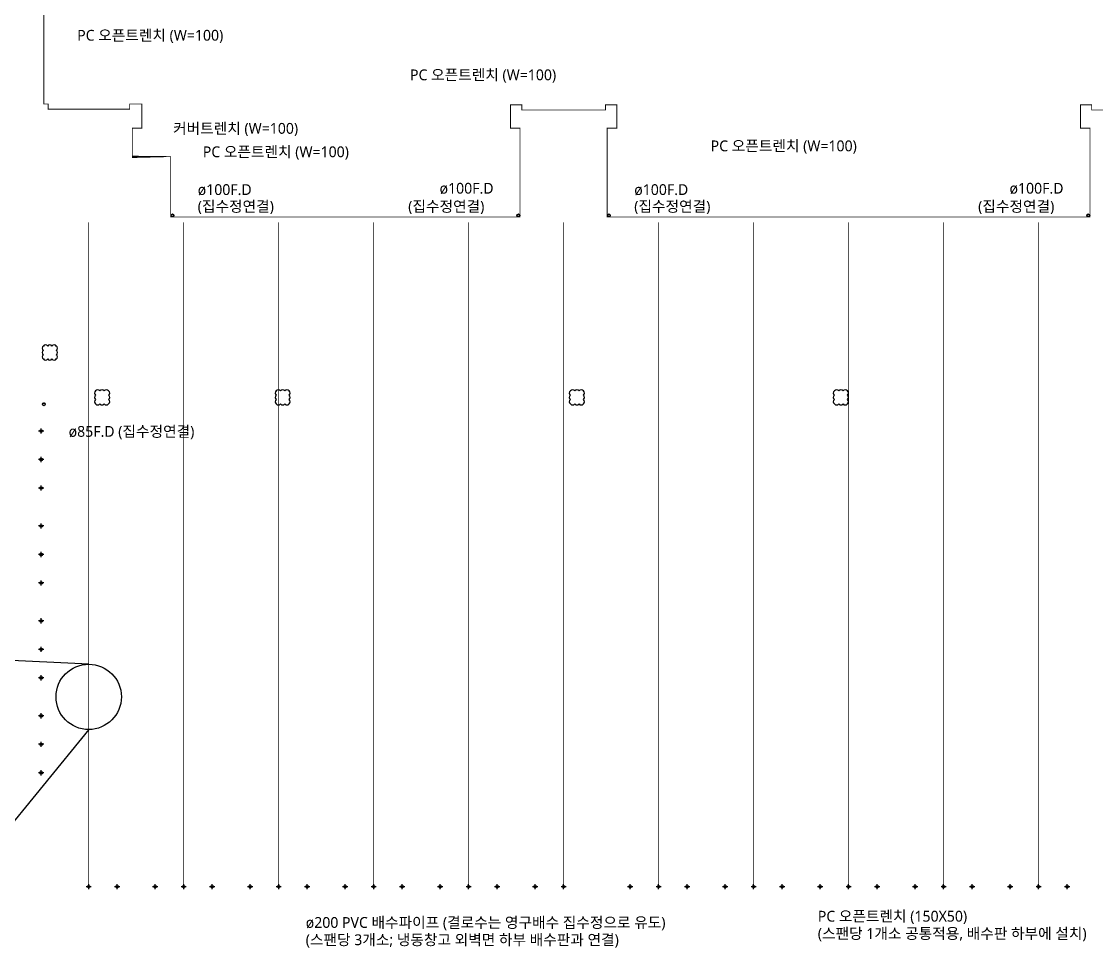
# Model space of a CAD drawing. Header units: millimetres. Extents: x 5104319 to 6731528, y 2502930 to 3039130.
# Drawn here: x 5573656 to 5698141, y 2794657 to 2901959 of the extents above; entities that cross this region are included whole.
import ezdxf
from ezdxf.enums import TextEntityAlignment as Align

# ---------------------------------------------------------------- set-up
doc = ezdxf.new("R2010")
doc.units = ezdxf.units.MM
for name, pattern in [('CENTER2', [28.575000000000003, 19.05, -3.175, 3.175, -3.175]), ('DIVIDE2', [15.875, 6.35, -3.175, 0, -3.175, 0, -3.175]), ('HID', [2.3, 1.5, -0.8])]:
    doc.linetypes.add(name, pattern=pattern)
doc.layers.get('Defpoints').update_dxf_attribs({"color": 140})
for name, color, linetype in [('0-아연도 그레이팅 커버', 6, 'DIVIDE2'), ('0-오픈트랜치', 2, 'HID'), ('D-1', 6, 'Continuous'), ('EL4', 253, 'Continuous'), ('SYM', 253, 'Continuous')]:
    doc.layers.add(name, color=color, linetype=linetype)
doc.layers.add('A-MKXS-TEXT1', color=3, linetype='Continuous', lineweight=25)
doc.layers.add('REV-202205', color=20, linetype='Continuous', lineweight=25)
doc.styles.add('맑은고딕', font='malgun.ttf')

# ---------------------------------------------------------------- blocks, each defined once
blk = doc.blocks.new('A$C20DC7017')
at = {"layer": 'D-1'}
for p, q in [((-240.0011381028453, 1199.99889118284), (119.9988619530341, 1199.998891183117)), ((1199.998862120672, 2639.998891407333), (1199.998862120672, 2279.998891351453)), ((1199.998862120672, 119.9988910161774), (1199.998862120672, -240.001109039702)), ((2279.99886228831, 1199.998891184587), (2639.99886234419, 1199.998891184863))]:
    blk.add_line(p, q, dxfattribs=at)
at = {"layer": 'D-1', "ltscale": 0.6}
blk.add_circle((1199.998862120672, 1199.998891183815), 1080.000000167638, dxfattribs=at)
at = {"layer": 'Defpoints'}
blk.add_circle((1199.99886212073, 1199.998891183815), 1200.000000186265, dxfattribs=at)
at = {"layer": 'SYM', "ltscale": 0.6}
blk.add_circle((1199.998862120672, 1199.998891183815), 1080.000000167638, dxfattribs=at)

msp = doc.modelspace()

# ---------------------------------------------------------------- linework, layer by layer
for points in [[(5576036.809560998, 2900360.79823028, 0, 500.0000050000514, 0), (5577536.80957597, 2900360.798230251, 0, 0, 0), (5580101.827850643, 2900360.798230281, 0, 0, 0)], [(5638075.855110588, 2891500.806698202, 0, 500.0000050000514, 0), (5638075.855110617, 2893000.806713174, 0, 0, 0), (5638075.855110588, 2895776.226869665, 0, 0, 0), (5635619.185758234, 2895776.226869665, 0, 0, 0)], [(5588711.809561016, 2886100.806714007, 0, 500.0000050000514, 0), (5588711.809560987, 2887600.806728979, 0, 0, 0), (5588711.809561017, 2889728.348006571, 0, 0, 0), (5591168.478913371, 2889728.348006571, 0, 0, 0)], [(5614078.397726798, 2879271.811543088, 0, 500.0000050000514, 0), (5614078.397726827, 2880771.81155806, 0, 0, 0), (5614078.397726797, 2886980.078856493, 0, 0, 0), (5611621.728374444, 2886980.078856493, 0, 0, 0)], [(5672891.452269226, 2879150.806698197, 0, 500.0000050000514, 0), (5672891.452269255, 2880650.806713169, 0, 0, 0), (5672891.452269225, 2887546.326591308, 0, 0, 0), (5670434.782916872, 2887546.326591308, 0, 0, 0)], [(5591129.151502293, 2879493.148639452, 0, 500.0000050000514, 0), (5591879.151509753, 2880792.186758109, 0, 0, 0), (5592942.922148576, 2882634.691552089, 0, 0, 0), (5594006.691182494, 2882634.691552089, 0, 0, 0)], [(5631194.467619737, 2879493.148639452, 0, 500.0000050000514, 0), (5630444.467612276, 2880792.186758109, 0, 0, 0), (5629380.696973453, 2882634.691552089, 0, 0, 0), (5628316.927939535, 2882634.691552089, 0, 0, 0)], [(5641679.151502256, 2879493.148639452, 0, 500.0000050000514, 0), (5642429.151509717, 2880792.186758109, 0, 0, 0), (5643492.92214854, 2882634.691552089, 0, 0, 0), (5644556.691182458, 2882634.691552089, 0, 0, 0)], [(5697194.467619739, 2879493.148639452, 0, 500.0000050000514, 0), (5696444.467612279, 2880792.186758109, 0, 0, 0), (5695380.696973456, 2882634.691552089, 0, 0, 0), (5694316.927939538, 2882634.691552089, 0, 0, 0)], [(5576236.809560999, 2857600.806698193, 0, 500.0000050000514, 0), (5576986.80956846, 2856301.768579536, 0, 0, 0), (5578050.580207283, 2854459.263785556, 0, 0, 0), (5579114.349241201, 2854459.263785556, 0, 0, 0)], [(5659435.674245847, 2802425.799196782, 0, 500.0000050000514, 0), (5660496.334428235, 2801365.139014435, 0, 0, 0), (5663701.131212501, 2798160.342230127, 0, 0, 0), (5665578.998093283, 2798160.342230127, 0, 0, 0)], [(5600136.809560998, 2801700.806698193, 0, 500.0000050000514, 0), (5601197.469743386, 2800640.146515846, 0, 0, 0), (5604402.266527652, 2797435.349731538, 0, 0, 0), (5606280.133408434, 2797435.349731538, 0, 0, 0)]]:
    msp.add_lwpolyline(points, format="xyseb")
at = {"layer": '0-아연도 그레이팅 커버', "linetype": 'CENTER2', "ltscale": 25, "const_width": 100}
for points in [[(5590636.809561034, 2886300.806714007), (5586486.809560997, 2886300.806698193), (5586486.809561006, 2888100.806698192)], [(5631386.809560983, 2879800.806698149), (5631386.809560996, 2880900.806698149)], [(5697386.809560992, 2879800.806698193), (5697386.809560998, 2880900.806698193)]]:
    msp.add_lwpolyline(points, dxfattribs=at)
at = {"layer": '0-오픈트랜치', "ltscale": 500, "const_width": 100}
for points in [[(5605636.809560998, 2907100.806698192), (5576236.809560998, 2907100.806698192), (5576236.809560998, 2892400.806698193), (5576736.809560998, 2892400.806698193), (5576736.809560998, 2891800.806698193), (5586186.809560998, 2891800.806698193), (5586186.809560998, 2892400.806698193), (5587586.809560998, 2892400.806698193), (5587586.809560998, 2889600.806698193), (5586486.809560998, 2889600.806698193), (5586486.809560992, 2888100.806698192)], [(5631386.809560996, 2880900.806698149), (5631386.809560998, 2889600.806698193), (5630286.809560998, 2889600.806698193), (5630286.809560998, 2892300.806698193), (5631586.809560998, 2892300.806698193), (5631586.809560998, 2891700.806698202), (5641286.809560998, 2891700.806698202), (5641286.809560998, 2892300.806698193), (5642586.809560998, 2892300.806698193), (5642586.809560998, 2889600.806698193), (5641486.809561, 2889600.806698193), (5641486.809561, 2879300.806698193), (5697386.809560998, 2879300.806698193), (5697386.809560998, 2879800.806698193)], [(5697386.809560992, 2880900.806698193), (5697386.809560998, 2889600.806698193), (5696286.809560998, 2889600.806698193), (5696286.809560998, 2892300.806698193), (5697586.809560998, 2892300.806698193), (5697586.809560998, 2891700.806698193), (5709536.809560998, 2891700.806698193), (5709536.809560998, 2892300.806698193), (5711336.809560998, 2892300.806698183)], [(5590636.809561034, 2886300.806714007), (5590936.809561034, 2886300.806714007), (5590936.809561034, 2879300.806698193), (5631386.809560996, 2879300.806698193), (5631386.809560996, 2879800.806698149)], [(5581436.809560998, 2801700.806698193), (5581436.809560998, 2878700.806698192)], [(5592436.809560998, 2801700.806698193), (5592436.809560998, 2878700.806698192)], [(5603436.809560998, 2801700.806698193), (5603436.809560998, 2878700.806698192)], [(5614436.809560998, 2801700.806698193), (5614436.809560998, 2878700.806698192)], [(5625436.809560998, 2801700.806698193), (5625436.809560998, 2878700.806698192)], [(5636436.809560998, 2801700.806698193), (5636436.809560998, 2878700.806698192)], [(5647436.809560998, 2801700.806698193), (5647436.809560998, 2878700.806698192)], [(5658436.809560998, 2801700.806698193), (5658436.809560998, 2878700.806698192)], [(5669436.809560998, 2801700.806698193), (5669436.809560998, 2878700.806698192)], [(5680436.809560998, 2801700.806698193), (5680436.809560998, 2878700.806698192)], [(5691436.809560998, 2801700.806698193), (5691436.809560998, 2878700.806698192)]]:
    msp.add_lwpolyline(points, dxfattribs=at)
at = {"layer": 'D-1', "ltscale": 0.6}
for points in [[(5576236.809560998, 2854500.806698193), (5575636.809560998, 2854500.806698193)], [(5575936.809560998, 2854200.806698193), (5575936.809560998, 2854800.806698193)], [(5576236.809560998, 2851200.806698193), (5575636.809560998, 2851200.806698193)], [(5575936.809560998, 2850900.806698193), (5575936.809560998, 2851500.806698193)], [(5576236.809560998, 2847900.806698193), (5575636.809560998, 2847900.806698193)], [(5575936.809560998, 2847600.806698193), (5575936.809560998, 2848200.806698193)], [(5576236.809560998, 2843500.806698193), (5575636.809560998, 2843500.806698193)], [(5575936.809560998, 2843200.806698193), (5575936.809560998, 2843800.806698193)], [(5576236.809560998, 2840200.806698193), (5575636.809560998, 2840200.806698193)], [(5575936.809560998, 2839900.806698193), (5575936.809560998, 2840500.806698193)], [(5575936.809560998, 2836600.806698193), (5575936.809560998, 2837200.806698193)], [(5576236.809560998, 2836900.806698193), (5575636.809560998, 2836900.806698193)], [(5576236.809560998, 2832500.806698193), (5575636.809560998, 2832500.806698193)], [(5575936.809560998, 2832200.806698193), (5575936.809560998, 2832800.806698193)], [(5576236.809560998, 2829200.806698193), (5575636.809560998, 2829200.806698193)], [(5575936.809560998, 2828900.806698193), (5575936.809560998, 2829500.806698193)], [(5576236.809560998, 2825900.806698193), (5575636.809560998, 2825900.806698193)], [(5575936.809560998, 2825600.806698193), (5575936.809560998, 2826200.806698193)], [(5576236.809560998, 2821500.806698193), (5575636.809560998, 2821500.806698193)], [(5575936.809560998, 2821200.806698193), (5575936.809560998, 2821800.806698193)], [(5575936.809560998, 2817900.806698193), (5575936.809560998, 2818500.806698193)], [(5576236.809560998, 2818200.806698193), (5575636.809560998, 2818200.806698193)], [(5576236.809560998, 2814900.806698193), (5575636.809560998, 2814900.806698193)], [(5575936.809560998, 2814600.806698193), (5575936.809560998, 2815200.806698193)], [(5581736.809560998, 2801700.806698193), (5581136.809560998, 2801700.806698193)], [(5581436.809560998, 2801400.806698193), (5581436.809560998, 2802000.806698193)], [(5585036.809560998, 2801700.806698193), (5584436.809560998, 2801700.806698193)], [(5584736.809560998, 2801400.806698193), (5584736.809560998, 2802000.806698193)], [(5589436.809560998, 2801700.806698193), (5588836.809560998, 2801700.806698193)], [(5589136.809560998, 2801400.806698193), (5589136.809560998, 2802000.806698193)], [(5592736.809560998, 2801700.806698193), (5592136.809560998, 2801700.806698193)], [(5592436.809560998, 2801400.806698193), (5592436.809560998, 2802000.806698193)], [(5596036.809560998, 2801700.806698193), (5595436.809560998, 2801700.806698193)], [(5595736.809560998, 2801400.806698193), (5595736.809560998, 2802000.806698193)], [(5600436.809560998, 2801700.806698193), (5599836.809560998, 2801700.806698193)], [(5600136.809560998, 2801400.806698193), (5600136.809560998, 2802000.806698193)], [(5603736.809560998, 2801700.806698193), (5603136.809560998, 2801700.806698193)], [(5603436.809560998, 2801400.806698193), (5603436.809560998, 2802000.806698193)], [(5607036.809560998, 2801700.806698193), (5606436.809560998, 2801700.806698193)], [(5606736.809560998, 2801400.806698193), (5606736.809560998, 2802000.806698193)], [(5611436.809560998, 2801700.806698193), (5610836.809560998, 2801700.806698193)], [(5611136.809560998, 2801400.806698193), (5611136.809560998, 2802000.806698193)], [(5614736.809560998, 2801700.806698193), (5614136.809560998, 2801700.806698193)], [(5614436.809560998, 2801400.806698193), (5614436.809560998, 2802000.806698193)], [(5618036.809560998, 2801700.806698193), (5617436.809560998, 2801700.806698193)], [(5617736.809560998, 2801400.806698193), (5617736.809560998, 2802000.806698193)], [(5622436.809560998, 2801700.806698193), (5621836.809560998, 2801700.806698193)], [(5622136.809560998, 2801400.806698193), (5622136.809560998, 2802000.806698193)], [(5625736.809560998, 2801700.806698193), (5625136.809560998, 2801700.806698193)], [(5625436.809560998, 2801400.806698193), (5625436.809560998, 2802000.806698193)], [(5629036.809560998, 2801700.806698193), (5628436.809560998, 2801700.806698193)], [(5628736.809560998, 2801400.806698193), (5628736.809560998, 2802000.806698193)], [(5633436.809560998, 2801700.806698193), (5632836.809560998, 2801700.806698193)], [(5633136.809560998, 2801400.806698193), (5633136.809560998, 2802000.806698193)], [(5636736.809560998, 2801700.806698193), (5636136.809560998, 2801700.806698193)], [(5636436.809560998, 2801400.806698193), (5636436.809560998, 2802000.806698193)], [(5644436.809560998, 2801700.806698193), (5643836.809560998, 2801700.806698193)], [(5644136.809560998, 2801400.806698193), (5644136.809560998, 2802000.806698193)], [(5647736.809560998, 2801700.806698193), (5647136.809560998, 2801700.806698193)], [(5647436.809560998, 2801400.806698193), (5647436.809560998, 2802000.806698193)], [(5651036.809560998, 2801700.806698193), (5650436.809560998, 2801700.806698193)], [(5650736.809560998, 2801400.806698193), (5650736.809560998, 2802000.806698193)], [(5655436.809560998, 2801700.806698193), (5654836.809560998, 2801700.806698193)], [(5655136.809560998, 2801400.806698193), (5655136.809560998, 2802000.806698193)], [(5658736.809560998, 2801700.806698193), (5658136.809560998, 2801700.806698193)], [(5658436.809560998, 2801400.806698193), (5658436.809560998, 2802000.806698193)], [(5662036.809560998, 2801700.806698193), (5661436.809560998, 2801700.806698193)], [(5661736.809560998, 2801400.806698193), (5661736.809560998, 2802000.806698193)], [(5666436.809560998, 2801700.806698193), (5665836.809560998, 2801700.806698193)], [(5666136.809560998, 2801400.806698193), (5666136.809560998, 2802000.806698193)], [(5669736.809560998, 2801700.806698193), (5669136.809560998, 2801700.806698193)], [(5669436.809560998, 2801400.806698193), (5669436.809560998, 2802000.806698193)], [(5673036.809560998, 2801700.806698193), (5672436.809560998, 2801700.806698193)], [(5672736.809560998, 2801400.806698193), (5672736.809560998, 2802000.806698193)], [(5677436.809560998, 2801700.806698193), (5676836.809560998, 2801700.806698193)], [(5677136.809560998, 2801400.806698193), (5677136.809560998, 2802000.806698193)], [(5680736.809560998, 2801700.806698193), (5680136.809560998, 2801700.806698193)], [(5680436.809560998, 2801400.806698193), (5680436.809560998, 2802000.806698193)], [(5684036.809560998, 2801700.806698193), (5683436.809560998, 2801700.806698193)], [(5683736.809560998, 2801400.806698193), (5683736.809560998, 2802000.806698193)], [(5688436.809560998, 2801700.806698193), (5687836.809560998, 2801700.806698193)], [(5688136.809560998, 2801400.806698193), (5688136.809560998, 2802000.806698193)], [(5691736.809560998, 2801700.806698193), (5691136.809560998, 2801700.806698193)], [(5691436.809560998, 2801400.806698193), (5691436.809560998, 2802000.806698193)], [(5695036.809560998, 2801700.806698193), (5694436.809560998, 2801700.806698193)], [(5694736.809560998, 2801400.806698193), (5694736.809560998, 2802000.806698193)]]:
    msp.add_lwpolyline(points, dxfattribs=at)
for centre in [(5575936.809560998, 2854500.806698193), (5575936.809560998, 2851200.806698193), (5575936.809560998, 2847900.806698193), (5575936.809560998, 2843500.806698193), (5575936.809560998, 2840200.806698193), (5575936.809560998, 2836900.806698193), (5575936.809560998, 2832500.806698193), (5575936.809560998, 2829200.806698193), (5575936.809560998, 2825900.806698193), (5575936.809560998, 2821500.806698193), (5575936.809560998, 2818200.806698193), (5575936.809560998, 2814900.806698193), (5581436.809560998, 2801700.806698193), (5584736.809560998, 2801700.806698193), (5589136.809560998, 2801700.806698193), (5592436.809560998, 2801700.806698193), (5595736.809560998, 2801700.806698193), (5600136.809560998, 2801700.806698193), (5603436.809560998, 2801700.806698193), (5606736.809560998, 2801700.806698193), (5611136.809560998, 2801700.806698193), (5614436.809560998, 2801700.806698193), (5617736.809560998, 2801700.806698193), (5622136.809560998, 2801700.806698193), (5625436.809560998, 2801700.806698193), (5628736.809560998, 2801700.806698193), (5633136.809560998, 2801700.806698193), (5636436.809560998, 2801700.806698193), (5644136.809560998, 2801700.806698193), (5647436.809560998, 2801700.806698193), (5650736.809560998, 2801700.806698193), (5655136.809560998, 2801700.806698193), (5658436.809560998, 2801700.806698193), (5661736.809560998, 2801700.806698193), (5666136.809560998, 2801700.806698193), (5669436.809560998, 2801700.806698193), (5672736.809560998, 2801700.806698193), (5677136.809560998, 2801700.806698193), (5680436.809560998, 2801700.806698193), (5683736.809560998, 2801700.806698193), (5688136.809560998, 2801700.806698193), (5691436.809560998, 2801700.806698193), (5694736.809560998, 2801700.806698193)]:
    msp.add_circle(centre, 150, dxfattribs=at)
at = {"layer": 'EL4'}
for p, q in [((5581436.809560998, 2827483.972597689), (5553864.870194689, 2828857.627700587)), ((5581436.809560998, 2819917.640798697), (5566615.64238576, 2801712.352548777))]:
    msp.add_line(p, q, dxfattribs=at)
msp.add_circle((5581436.809560998, 2823700.806698193), 3783.165899495895, dxfattribs=at)
at = {"layer": 'REV-202205'}
for points in [[(5576186.809560998, 2862850.806698193, 0.52056705), (5576686.809560998, 2862850.806698193, 0.52056705), (5577186.809560998, 2862850.806698193, 0.52056705), (5577686.809560998, 2862850.806698193, 0.52056705), (5577686.809560998, 2863350.806698193, 0.52056705), (5577686.809560998, 2863850.806698193, 0.52056705), (5577686.809560998, 2864350.806698193, 0.52056705), (5577186.809560998, 2864350.806698193, 0.52056705), (5576686.809560998, 2864350.806698193, 0.52056705), (5576186.809560998, 2864350.806698193, 0.52056705), (5576186.809560998, 2863850.806698193, 0.52056705), (5576186.809560998, 2863350.806698193, 0.52056705)], [(5582236.809560998, 2857650.806698193, 0.52056705), (5582736.809560998, 2857650.806698193, 0.52056705), (5583236.809560998, 2857650.806698193, 0.52056705), (5583736.809560998, 2857650.806698193, 0.52056705), (5583736.809560998, 2858150.806698193, 0.52056705), (5583736.809560998, 2858650.806698193, 0.52056705), (5583736.809560998, 2859150.806698193, 0.52056705), (5583236.809560998, 2859150.806698193, 0.52056705), (5582736.809560998, 2859150.806698193, 0.52056705), (5582236.809560998, 2859150.806698193, 0.52056705), (5582236.809560998, 2858650.806698193, 0.52056705), (5582236.809560998, 2858150.806698193, 0.52056705)], [(5603150.689241719, 2857650.806698193, 0.52056705), (5603650.689241719, 2857650.806698193, 0.52056705), (5604150.689241719, 2857650.806698193, 0.52056705), (5604650.689241719, 2857650.806698193, 0.52056705), (5604650.689241719, 2858150.806698193, 0.52056705), (5604650.689241719, 2858650.806698193, 0.52056705), (5604650.689241719, 2859150.806698193, 0.52056705), (5604150.689241719, 2859150.806698193, 0.52056705), (5603650.689241719, 2859150.806698193, 0.52056705), (5603150.689241719, 2859150.806698193, 0.52056705), (5603150.689241719, 2858650.806698193, 0.52056705), (5603150.689241719, 2858150.806698193, 0.52056705)], [(5637219.801838661, 2857650.806698193, 0.52056705), (5637719.801838661, 2857650.806698193, 0.52056705), (5638219.801838661, 2857650.806698193, 0.52056705), (5638719.801838661, 2857650.806698193, 0.52056705), (5638719.801838661, 2858150.806698193, 0.52056705), (5638719.801838661, 2858650.806698193, 0.52056705), (5638719.801838661, 2859150.806698193, 0.52056705), (5638219.801838661, 2859150.806698193, 0.52056705), (5637719.801838661, 2859150.806698193, 0.52056705), (5637219.801838661, 2859150.806698193, 0.52056705), (5637219.801838661, 2858650.806698193, 0.52056705), (5637219.801838661, 2858150.806698193, 0.52056705)], [(5667791.528393241, 2857650.806698193, 0.52056705), (5668291.528393241, 2857650.806698193, 0.52056705), (5668791.528393241, 2857650.806698193, 0.52056705), (5669291.528393241, 2857650.806698193, 0.52056705), (5669291.528393241, 2858150.806698193, 0.52056705), (5669291.528393241, 2858650.806698193, 0.52056705), (5669291.528393241, 2859150.806698193, 0.52056705), (5668791.528393241, 2859150.806698193, 0.52056705), (5668291.528393241, 2859150.806698193, 0.52056705), (5667791.528393241, 2859150.806698193, 0.52056705), (5667791.528393241, 2858650.806698193, 0.52056705), (5667791.528393241, 2858150.806698193, 0.52056705)]]:
    msp.add_lwpolyline(points, format="xyb", close=True, dxfattribs=at)

# ---------------------------------------------------------------- block references
at = {"layer": 'D-1', "ltscale": 0.6, "xscale": 0.1335707925200356, "yscale": 0.1335707925200356, "zscale": 0.1335707925200356}
for p in [(5590968.866703256, 2879332.863836533), (5631034.1828207, 2879332.863836533), (5641518.86670322, 2879332.863836533), (5697034.182820703, 2879332.863836533), (5576076.524761963, 2857440.521895274)]:
    msp.add_blockref('A$C20DC7017', p, dxfattribs=at)

# ---------------------------------------------------------------- texts
at = {"layer": 'A-MKXS-TEXT1', "style": '맑은고딕'}
for s, p in [('PC 오픈트렌치 (W=100)', (5580101.827850643, 2900360.798230281)), ('ø85F.D (집수정연결)', (5579114.349241201, 2854459.263785556)), ('PC 오픈트렌치 (150X50)', (5665869.876172196, 2798284.092689546)), ('ø200 PVC 배수파이프 (결로수는 영구배수 집수정으로 유도)', (5606571.011487347, 2797559.100190957)), ('(스팬당 3개소; 냉동창고 외벽면 하부 배수판과 연결)', (5606571.011487347, 2795559.100190957)), ('(스팬당 1개소 공통적용, 배수판 하부에 설치)', (5665869.876172196, 2796284.092689546))]:
    msp.add_text(s, height=1250, dxfattribs=at).set_placement(p, align=Align.MIDDLE_LEFT)
for s, p in [('PC 오픈트렌치 (W=100)', (5635569.185758234, 2895776.226869665)), ('PC 오픈트렌치 (W=100)', (5670384.782916872, 2887546.326591308)), ('PC 오픈트렌치 (W=100)', (5611571.728374444, 2886859.074011602)), ('ø100F.D', (5628316.927939535, 2882634.691552089)), ('ø100F.D', (5694316.927939538, 2882634.691552089))]:
    msp.add_text(s, height=1250, dxfattribs=at).set_placement(p, align=Align.MIDDLE_RIGHT)
for s, p in [('커버트렌치 (W=100)', (5591204.993670574, 2888948.154481976)), ('ø100F.D', (5594061.171343362, 2881854.498027493)), ('ø100F.D', (5644611.171343326, 2881854.498027493)), ('(집수정연결)', (5594061.171343362, 2879912.289314965)), ('(집수정연결)', (5618434.932440844, 2879912.289314965)), ('(집수정연결)', (5644611.171343326, 2879912.289314965)), ('(집수정연결)', (5684434.932440847, 2879912.289314965))]:
    msp.add_text(s, height=1250, dxfattribs=at).set_placement(p)

doc.saveas('drawing.dxf')
